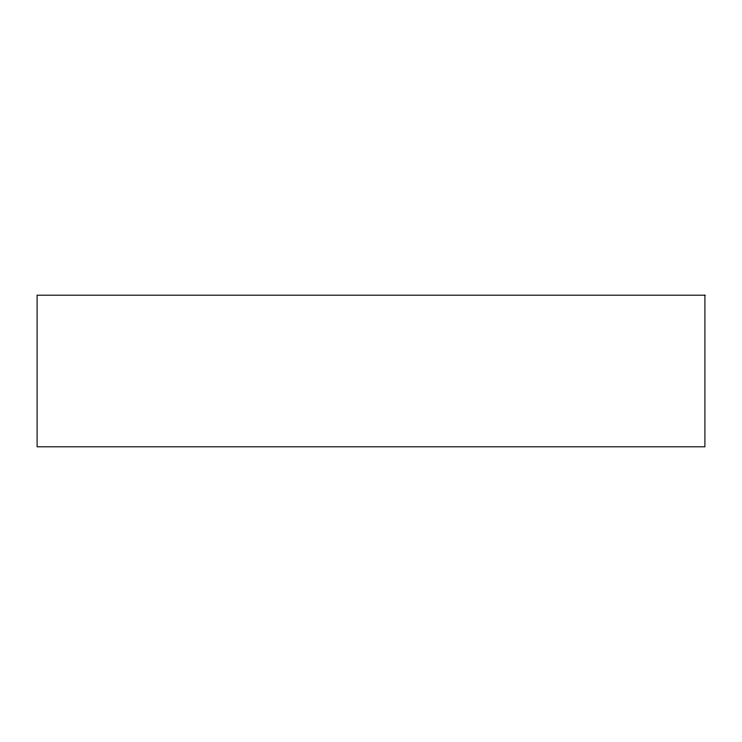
<?xml version="1.0" encoding="UTF-8"?>
<svg xmlns="http://www.w3.org/2000/svg" width="742" height="742" viewBox="0 0 742 742"><rect width="100%" height="100%" fill="white"/><g stroke="black" fill="none" stroke-linecap="round" stroke-linejoin="round"><path stroke-width="1.11" d="M704.9 295.195L37.1 295.195L37.1 446.805L704.9 446.805L704.9 295.195"/></g></svg>
